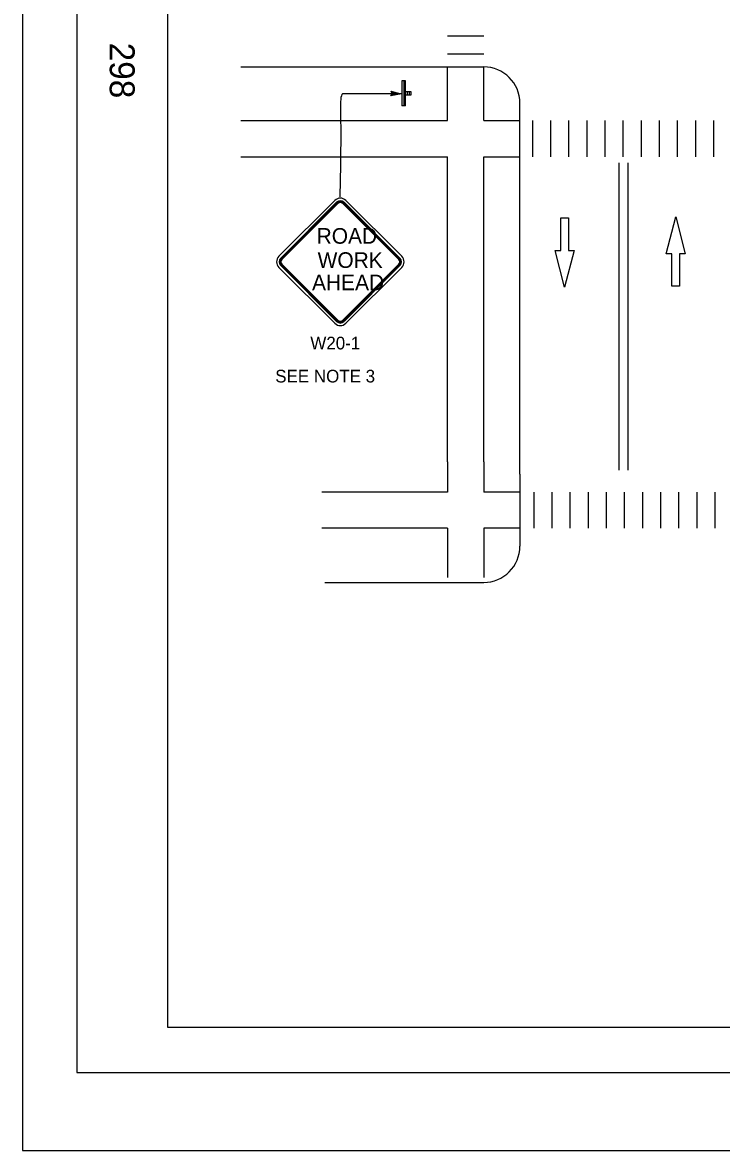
# Model space of a CAD drawing. Extents: x -893 to 867, y -474 to 712.
# Drawn here: x -893 to -508, y -474 to 149 of the extents above; entities that cross this region are included whole.
import ezdxf

# ---------------------------------------------------------------- set-up
doc = ezdxf.new("R2010")
doc.units = 0
for name, color, linetype in [('10 Sheet Format', 7, 'Continuous'), ('56 Stage 3 Anno', 7, 'Continuous'), ('57 Undefined', 7, 'Continuous'), ('60 Nongeo Data', 7, 'Continuous')]:
    doc.layers.add(name, color=color, linetype=linetype)

msp = doc.modelspace()

# ---------------------------------------------------------------- linework, layer by layer
at = {"layer": '10 Sheet Format'}
for p, q in [((-863.46, 668.96), (-863.46, -431.04)), ((-813.45, 643.96), (-813.45, -406.04)), ((-813.45, -406.04), (811.54, -406.04)), ((-863.46, -431.04), (836.54, -431.04))]:
    msp.add_line(p, q, dxfattribs=at)
for points in [[(-893.46, -474.04), (866.54, -474.04), (866.54, 711.96), (-893.46, 711.96)], [(-863.46, -431.04), (836.54, -431.04), (836.54, 668.96), (-863.46, 668.96)]]:
    msp.add_lwpolyline(points, close=True, dxfattribs=at)
at = {"layer": '56 Stage 3 Anno'}
msp.add_lwpolyline([(-690.01, 110.99), (-684.17, 109.39), (-690.13, 108.36), (-689.9, 108.7), (-685.54, 109.45), (-689.81, 110.63), (-689.62, 110.27), (-686.89, 109.52), (-689.68, 109.04), (-689.45, 109.38), (-688.24, 109.59), (-689.43, 109.91), (-689.28, 109.63), (-690.13, 108.36), (-689.28, 109.63)], close=True, dxfattribs=at)
msp.add_open_spline([(-684.17, 109.39), (-702.1, 109.39), (-711.02, 109.39), (-715.11, 109.39), (-718.26, 109.39), (-717.52, 85.68), (-718.26, 52.59)], degree=2, dxfattribs=at)
at = {"layer": '60 Nongeo Data'}
for p, q in [((-638.83, 141.32), (-658.83, 141.32)), ((-638.83, 131.32), (-658.83, 131.32)), ((-772.88, 124.36), (-638.83, 124.36)), ((-658.83, 94.73), (-658.83, 124.36)), ((-638.83, 94.73), (-638.83, 124.36)), ((-682.03, 116.59), (-684, 116.59)), ((-684, 116.59), (-684, 102.81)), ((-683.01, 116.59), (-683.01, 102.81)), ((-682.03, 102.81), (-682.03, 116.59)), ((-682.03, 110.69), (-681.04, 110.69)), ((-682.03, 109.7), (-682.03, 109.7)), ((-681.04, 108.72), (-682.03, 108.72)), ((-681.04, 110.69), (-679.08, 110.69)), ((-681.04, 110.69), (-681.04, 108.72)), ((-679.08, 108.72), (-681.04, 108.72)), ((-680.06, 110.69), (-680.06, 108.72)), ((-679.08, 110.69), (-679.08, 108.72)), ((-682.03, 102.81), (-684, 102.81)), ((-618.83, -100.49), (-618.83, 104.36)), ((-772.88, 94.73), (-658.83, 94.73)), ((-638.83, 94.73), (-618.83, 94.73)), ((-611.95, 94.73), (-611.95, 74.73)), ((-601.95, 94.73), (-601.95, 74.73)), ((-591.95, 94.73), (-591.95, 74.73)), ((-581.95, 94.73), (-581.95, 74.73)), ((-571.95, 94.73), (-571.95, 74.73)), ((-561.95, 94.73), (-561.95, 74.73)), ((-551.95, 94.73), (-551.95, 74.73)), ((-541.95, 94.73), (-541.95, 74.73)), ((-531.95, 94.73), (-531.95, 74.73)), ((-521.95, 94.73), (-521.95, 74.73)), ((-511.95, 94.73), (-511.95, 74.73)), ((-772.88, 74.73), (-658.83, 74.73)), ((-658.83, -93.8), (-658.83, 74.73)), ((-638.83, -93.68), (-638.83, 74.73)), ((-638.83, 74.73), (-618.83, 74.73)), ((-563.97, -98.43), (-563.97, 71.37)), ((-558.97, -98.43), (-558.97, 71.37)), ((-596.31, 22.97), (-596.31, 40.9)), ((-596.31, 40.9), (-594.18, 40.9)), ((-594.18, 40.9), (-592.06, 40.9)), ((-592.06, 40.9), (-592.06, 22.97)), ((-538.04, 21.17), (-532.82, 41.49)), ((-532.82, 41.49), (-527.6, 21.17)), ((-594.18, 2.65), (-599.4, 22.97)), ((-599.4, 22.97), (-596.31, 22.97)), ((-588.96, 22.97), (-594.18, 2.65)), ((-592.06, 22.97), (-588.96, 22.97)), ((-534.95, 21.17), (-538.04, 21.17)), ((-534.95, 3.24), (-534.95, 21.17)), ((-530.7, 21.17), (-530.7, 3.24)), ((-527.6, 21.17), (-530.7, 21.17)), ((-532.82, 3.24), (-534.95, 3.24)), ((-530.7, 3.24), (-532.82, 3.24)), ((-658.83, -93.8), (-658.83, -110.49)), ((-638.83, -93.68), (-638.83, -110.49)), ((-618.83, -100.49), (-618.83, -140.36)), ((-658.83, -110.49), (-728.17, -110.49)), ((-618.83, -110.49), (-638.83, -110.49)), ((-618.83, -110.49), (-638.83, -110.49)), ((-610.99, -130.49), (-610.99, -110.49)), ((-600.99, -130.49), (-600.99, -110.49)), ((-590.99, -130.49), (-590.99, -110.49)), ((-580.99, -130.49), (-580.99, -110.49)), ((-570.99, -130.49), (-570.99, -110.49)), ((-560.99, -130.49), (-560.99, -110.49)), ((-550.99, -130.49), (-550.99, -110.49)), ((-540.99, -130.49), (-540.99, -110.49)), ((-530.99, -130.49), (-530.99, -110.49)), ((-520.99, -130.49), (-520.99, -110.49)), ((-510.99, -130.49), (-510.99, -110.49)), ((-658.83, -130.49), (-728.17, -130.49)), ((-658.83, -130.49), (-658.83, -157.56)), ((-638.83, -130.49), (-638.83, -157.56)), ((-618.83, -130.49), (-638.83, -130.49)), ((-618.83, -130.49), (-638.83, -130.49)), ((-726.5, -160.36), (-638.83, -160.36))]:
    msp.add_line(p, q, dxfattribs=at)
for points in [[(-721.06, 50.61), (-751.94, 19.72)], [(-684.06, 19.72), (-714.95, 50.61)], [(-720.04, 49.59), (-750.92, 18.7)], [(-719.7, 49.25), (-750.58, 18.36)], [(-719.36, 48.91), (-750.24, 18.02)], [(-685.76, 18.02), (-716.64, 48.91)], [(-685.42, 18.36), (-716.3, 49.25)], [(-685.08, 18.7), (-715.96, 49.59)], [(-751.94, 13.61), (-721.06, -17.27)], [(-750.92, 14.63), (-720.04, -16.25)], [(-750.58, 14.97), (-719.7, -15.92)], [(-750.24, 15.31), (-719.36, -15.58)], [(-716.64, -15.58), (-685.76, 15.31)], [(-716.3, -15.92), (-685.42, 14.97)], [(-715.96, -16.25), (-685.08, 14.63)], [(-714.95, -17.27), (-684.06, 13.61)]]:
    msp.add_lwpolyline(points, dxfattribs=at)
for centre, radius, start, end in [((-638.83, 104.36), 20, 0, 90), ((-718, 47.55), 4.32, 45, 135), ((-718, 47.55), 2.88, 45, 135), ((-718, 47.55), 2.4, 45, 135), ((-718, 47.55), 1.92, 45, 135), ((-748.89, 16.67), 4.32, 135, 224.99989), ((-748.89, 16.67), 2.88, 135, 224.99989), ((-687.12, 16.67), 2.88, 315, 45), ((-687.12, 16.67), 4.32, 315, 45), ((-748.89, 16.67), 2.4, 135, 224.99989), ((-748.89, 16.67), 1.92, 135, 224.99989), ((-687.12, 16.67), 1.92, 315, 45), ((-687.12, 16.67), 2.4, 315, 45), ((-718, -14.22), 4.32, 225, 315), ((-718, -14.22), 2.88, 225, 315), ((-718, -14.22), 2.4, 225, 315), ((-718, -14.22), 1.92, 225, 315), ((-638.83, -140.36), 20, 270, 0)]:
    msp.add_arc(centre, radius, start, end, dxfattribs=at)

# ---------------------------------------------------------------- texts
at = {"layer": '10 Sheet Format'}
msp.add_text('298', height=13.779, rotation=270, dxfattribs=at).set_placement((-845.32, 137.73))
at = {"layer": '57 Undefined'}
for s, height, p in [('ROAD', 8.64, (-731.06, 26.68)), ('WORK', 8.64, (-730.52, 13.32)), ('AHEAD', 8.64, (-733.61, 1.01)), ('W20-1', 7, (-734.56, -31.68)), ('SEE NOTE 3', 7, (-753.93, -49.94))]:
    msp.add_text(s, height=height, dxfattribs=at).set_placement(p)

doc.saveas('drawing.dxf')
